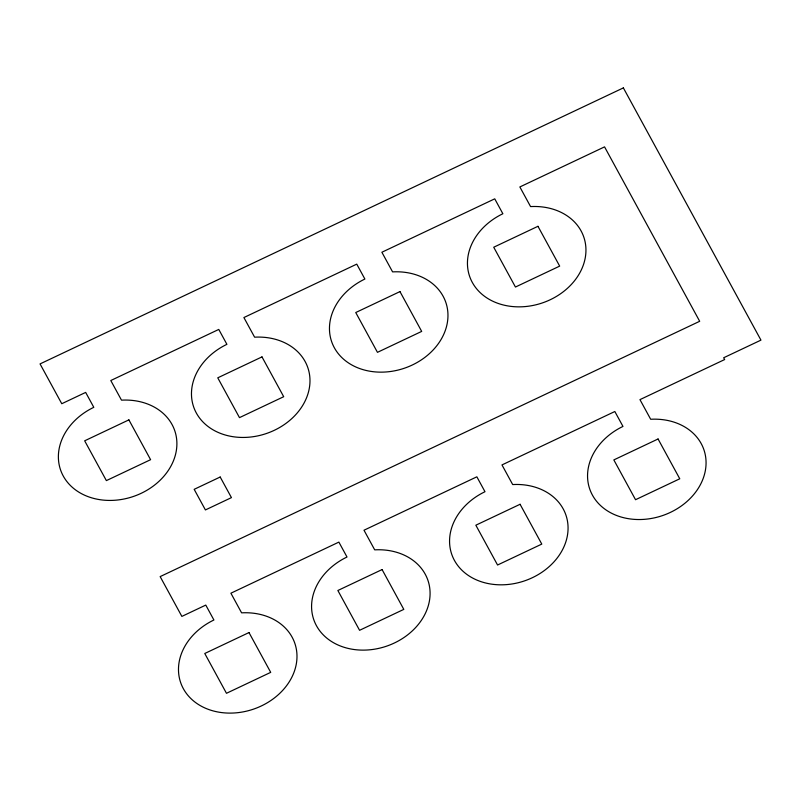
<?xml version="1.0" encoding="UTF-8"?>
<svg xmlns="http://www.w3.org/2000/svg" width="801" height="801" viewBox="0 0 801 801"><rect width="100%" height="100%" fill="white"/><g stroke="black" fill="none" stroke-linecap="round" stroke-linejoin="round"><path stroke-width="1.2" d="M623.368 87.89L40.05 363.914L61.767 403.724L85.667 392.41L93.797 407.319A60.375 48.841 -19 0 0 75.414 489.822A60.375 48.841 -19 0 0 171.514 465.011A60.375 48.841 -19 0 0 121.502 400.16L110.788 380.525L218.773 329.431L226.903 344.33A60.375 48.841 -19 0 0 208.51 426.843A60.375 48.841 -19 0 0 304.61 402.022A60.375 48.841 -19 0 0 254.608 337.181L243.894 317.546L356.755 264.13L364.886 279.038A60.375 48.841 -19 0 0 346.493 361.541A60.375 48.841 -19 0 0 442.593 336.73A60.375 48.841 -19 0 0 392.59 271.889L381.877 252.245L494.738 198.838L502.868 213.747A60.375 48.841 -19 0 0 484.475 296.25A60.375 48.841 -19 0 0 580.575 271.429A60.375 48.841 -19 0 0 530.572 206.588L519.859 186.953L604.555 146.873L699.684 321.291L160.15 576.6L181.867 616.4L205.777 605.085L213.907 619.994A60.375 48.841 -19 0 0 195.514 702.497A60.375 48.841 -19 0 0 291.614 677.686A60.375 48.841 -19 0 0 241.602 612.845L230.898 593.201L338.873 542.107L347.003 557.015A60.375 48.841 -19 0 0 328.61 639.518A60.375 48.841 -19 0 0 424.71 614.697A60.375 48.841 -19 0 0 374.708 549.856L363.994 530.222L476.855 476.815L484.985 491.714A60.375 48.841 -19 0 0 466.593 574.217A60.375 48.841 -19 0 0 562.692 549.406A60.375 48.841 -19 0 0 512.69 484.565L501.977 464.92L614.838 411.514L622.968 426.422A60.375 48.841 -19 0 0 604.585 508.925A60.375 48.841 -19 0 0 700.685 484.114A60.375 48.841 -19 0 0 650.672 419.263L639.959 399.629L724.655 359.549L723.673 357.757L760.95 340.125L623.368 87.89M128.891 419.874L84.666 440.81L106.373 480.61L150.598 459.684L128.891 419.874M261.987 356.896L217.762 377.822L239.479 417.631L283.704 396.705L261.987 356.896M399.969 291.594L355.744 312.53L377.461 352.34L421.686 331.404L399.969 291.594M537.962 226.303L493.726 247.229L515.443 287.038L559.669 266.112L537.962 226.303M220.195 477.016L194.172 489.331L205.416 509.937L231.439 497.621L220.195 477.016M248.991 632.56L204.766 653.486L226.473 693.296L270.708 672.359L248.991 632.56M382.087 569.571L337.862 590.497L359.579 630.307L403.804 609.381L382.087 569.571M520.079 504.28L475.844 525.206L497.561 565.015L541.786 544.089L520.079 504.28M658.062 438.978L613.836 459.914L635.543 499.714L679.769 478.788L658.062 438.978"/></g></svg>
